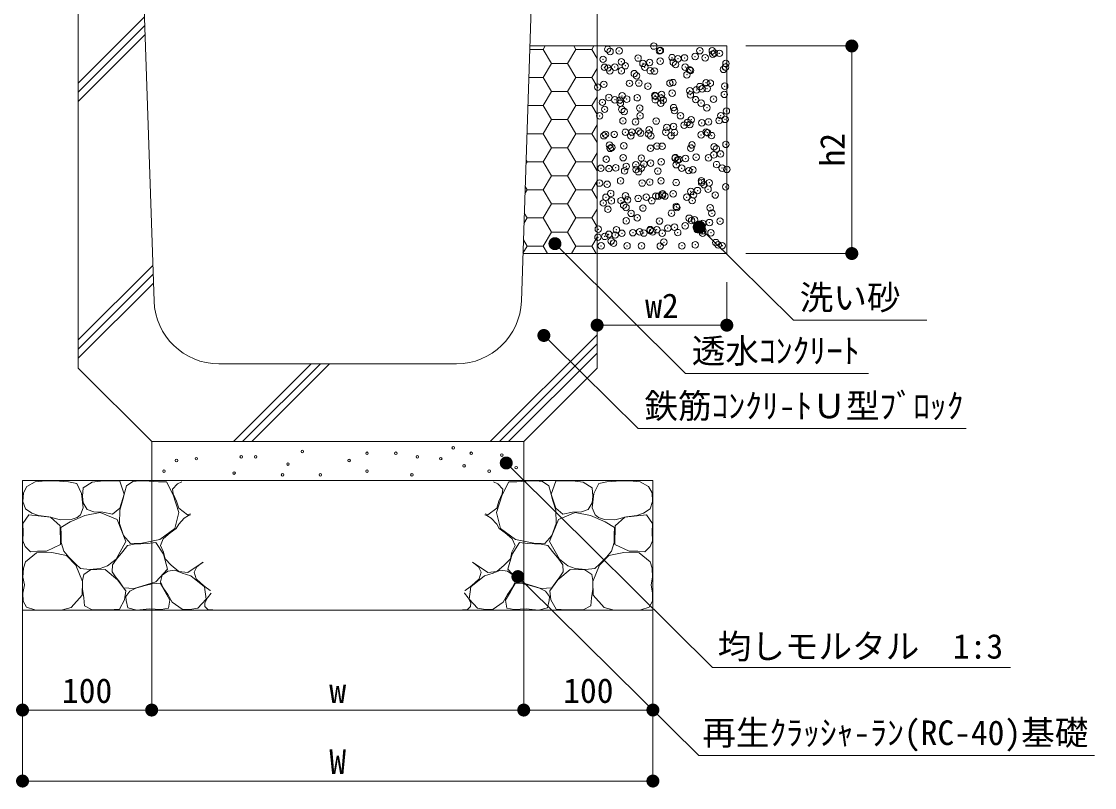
# Model space of a CAD drawing. Units: millimetres at full size, sheet at 1:10. Extents: x 121 to 2859, y 2322 to 4189.
# Drawn here: x 585 to 1412, y 3201 to 3791 of the extents above; entities that cross this region are included whole.
import ezdxf
from ezdxf.enums import TextEntityAlignment as Align

# ---------------------------------------------------------------- set-up
doc = ezdxf.new("R2010")
doc.units = ezdxf.units.MM
doc.header["$LTSCALE"] = 10
doc.header["$PDMODE"] = 32
doc.header["$PDSIZE"] = 5
doc.linetypes.add('USER1', pattern=[50, 37.5, -12.5])
for name, color, linetype, lineweight in [('ハッチ', 4, 'Continuous', 13), ('寸法', 1, 'Continuous', 13), ('本体', 7, 'Continuous', 13)]:
    doc.layers.add(name, color=color, linetype=linetype, lineweight=lineweight)
doc.styles.add('ＭＳ ゴシック', font='')
doc.styles.get('ＭＳ ゴシック').set_extended_font_data('MS Gothic')

# ---------------------------------------------------------------- blocks, each defined once
blk = doc.blocks.new('filled_dot')
at = {"color": 0, "linetype": 'Continuous', "lineweight": -2, "const_width": 1.25}
blk.add_lwpolyline([(-0.625, 0, 1), (0.625, 0, 1)], format="xyb", close=True, dxfattribs=at)

msp = doc.modelspace()

# ---------------------------------------------------------------- linework, layer by layer
at = {"layer": 'ハッチ'}
for p, q in [((628.97, 3743.83), (680.05, 3794.91)), ((628.97, 3736.76), (680.28, 3788.07)), ((977.05, 3769.73), (987.5, 3769.73)), ((987.5, 3769.73), (989.04, 3772.41)), ((993.75, 3758.91), (987.5, 3769.73)), ((1006.25, 3758.91), (1012.5, 3769.73)), ((1012.5, 3769.73), (1010.96, 3772.41)), ((1012.5, 3769.73), (1025, 3769.73)), ((1025, 3769.73), (1026.54, 3772.41)), ((1028.97, 3762.86), (1025, 3769.73)), ((987.5, 3748.08), (993.75, 3758.91)), ((993.75, 3758.91), (1006.25, 3758.91)), ((1012.5, 3748.08), (1006.25, 3758.91)), ((976.33, 3748.08), (987.5, 3748.08)), ((993.75, 3737.26), (987.5, 3748.08)), ((1006.25, 3737.26), (1012.5, 3748.08)), ((1012.5, 3748.08), (1025, 3748.08)), ((1025, 3748.08), (1028.97, 3754.96)), ((1028.97, 3741.21), (1025, 3748.08)), ((987.5, 3726.43), (993.75, 3737.26)), ((993.75, 3737.26), (1006.25, 3737.26)), ((1012.5, 3726.43), (1006.25, 3737.26)), ((1025, 3726.43), (1028.97, 3733.31)), ((975.61, 3726.43), (987.5, 3726.43)), ((993.75, 3715.61), (987.5, 3726.43)), ((1006.25, 3715.61), (1012.5, 3726.43)), ((1012.5, 3726.43), (1025, 3726.43)), ((1028.97, 3719.56), (1025, 3726.43)), ((987.5, 3704.78), (993.75, 3715.61)), ((993.75, 3715.61), (1006.25, 3715.61)), ((1012.5, 3704.78), (1006.25, 3715.61)), ((1025, 3704.78), (1028.97, 3711.66)), ((974.88, 3704.57), (975, 3704.78)), ((975, 3704.78), (974.89, 3704.97)), ((975, 3704.78), (987.5, 3704.78)), ((993.75, 3693.96), (987.5, 3704.78)), ((1006.25, 3693.96), (1012.5, 3704.78)), ((1012.5, 3704.78), (1025, 3704.78)), ((1028.97, 3697.9), (1025, 3704.78)), ((987.5, 3683.13), (993.75, 3693.96)), ((993.75, 3693.96), (1006.25, 3693.96)), ((1012.5, 3683.13), (1006.25, 3693.96)), ((1025, 3683.13), (1028.97, 3690.01)), ((974.11, 3681.59), (975, 3683.13)), ((975, 3683.13), (974.21, 3684.5)), ((975, 3683.13), (987.5, 3683.13)), ((993.75, 3672.31), (987.5, 3683.13)), ((1006.25, 3672.31), (1012.5, 3683.13)), ((1012.5, 3683.13), (1025, 3683.13)), ((1028.97, 3676.25), (1025, 3683.13)), ((987.5, 3661.48), (993.75, 3672.31)), ((993.75, 3672.31), (1006.25, 3672.31)), ((1012.5, 3661.48), (1006.25, 3672.31)), ((1025, 3661.48), (1028.97, 3668.36)), ((973.34, 3658.61), (975, 3661.48)), ((975, 3661.48), (973.53, 3664.04)), ((975, 3661.48), (987.5, 3661.48)), ((993.75, 3650.66), (987.5, 3661.48)), ((1006.25, 3650.66), (1012.5, 3661.48)), ((1012.5, 3661.48), (1025, 3661.48)), ((1028.97, 3654.6), (1025, 3661.48)), ((987.5, 3639.83), (993.75, 3650.66)), ((993.75, 3650.66), (1006.25, 3650.66)), ((1012.5, 3639.83), (1006.25, 3650.66)), ((975, 3639.83), (972.84, 3643.57)), ((1025, 3639.83), (1028.97, 3646.71)), ((972.58, 3635.64), (975, 3639.83)), ((975, 3639.83), (987.5, 3639.83)), ((993.75, 3629.01), (987.5, 3639.83)), ((1006.25, 3629.01), (1012.5, 3639.83)), ((1012.5, 3639.83), (1025, 3639.83)), ((1028.97, 3632.95), (1025, 3639.83)), ((987.5, 3618.18), (993.75, 3629.01)), ((993.75, 3629.01), (1006.25, 3629.01)), ((1012.5, 3618.18), (1006.25, 3629.01)), ((1025, 3618.18), (1028.97, 3625.06)), ((971.81, 3612.66), (975, 3618.18)), ((975, 3618.18), (972.16, 3623.1)), ((975, 3618.18), (987.5, 3618.18)), ((990.83, 3612.41), (987.5, 3618.18)), ((1009.17, 3612.41), (1012.5, 3618.18)), ((1012.5, 3618.18), (1025, 3618.18)), ((1028.33, 3612.41), (1025, 3618.18)), ((628.97, 3545.84), (686.44, 3603.31)), ((628.97, 3538.77), (686.67, 3596.47)), ((946.52, 3467.41), (1028.97, 3549.86)), ((953.59, 3467.41), (1028.97, 3542.79)), ((748.53, 3467.41), (808.53, 3527.41)), ((755.6, 3467.41), (815.6, 3527.41)), ((969.64, 3364.74), (970.49, 3360.53))]:
    msp.add_line(p, q, dxfattribs=at)
at = {"layer": 'ハッチ', "linetype": 'USER1'}
for p, q in [((628.97, 3729.69), (680.51, 3781.23)), ((628.97, 3531.7), (686.9, 3589.62)), ((960.66, 3467.41), (1028.97, 3535.72)), ((762.67, 3467.41), (822.67, 3527.41))]:
    msp.add_line(p, q, dxfattribs=at)
at = {"layer": 'ハッチ'}
for points in [[(627.97, 3409.08), (623.4, 3407.34), (615.35, 3407.12), (606.22, 3409.51), (598.39, 3410.6), (593.17, 3412.34), (588.17, 3415.6), (586.27, 3421.27), (586.6, 3427.91), (589.26, 3432.76), (595.78, 3436.46), (603.83, 3437.11), (610.76, 3437.12), (621.44, 3436.46), (627.75, 3435.15), (631.45, 3427.33), (632.75, 3416.47), (630.58, 3411.03)], [(647.99, 3413.11), (640.9, 3413.36), (635.84, 3415.13), (632.8, 3420.19), (632.3, 3425.5), (632.8, 3431.82), (639.64, 3436.12), (645.96, 3436.88), (652.91, 3437.2), (660.9, 3436.88), (664.44, 3427.02), (660.9, 3416.14), (655.33, 3411.59)], [(663.93, 3395.15), (660.64, 3404.25), (660.9, 3414.62), (663.17, 3421.7), (664.95, 3428.79), (666.21, 3433.34), (671.02, 3436.63), (676.53, 3437.25), (683.68, 3436.88), (690.76, 3436.37), (697.09, 3436.37), (702.15, 3426.51), (706.46, 3412.85), (703.42, 3400.46), (691.78, 3392.11), (677.85, 3389.08), (669.25, 3388.83)], [(994.01, 3395.15), (997.3, 3404.25), (997.05, 3414.62), (994.77, 3421.7), (993, 3428.79), (991.73, 3433.34), (986.92, 3436.63), (981.41, 3437.25), (974.27, 3436.88), (967.18, 3436.37), (960.85, 3436.37), (955.79, 3426.51), (951.49, 3412.85), (954.52, 3400.46), (966.17, 3392.11), (980.09, 3389.08), (988.69, 3388.83)], [(1009.95, 3413.11), (1017.04, 3413.36), (1022.1, 3415.13), (1025.14, 3420.19), (1025.65, 3425.5), (1025.14, 3431.82), (1018.31, 3436.12), (1011.98, 3436.88), (1005.03, 3437.2), (997.05, 3436.88), (993.5, 3427.02), (997.05, 3416.14), (1002.61, 3411.59)], [(1029.97, 3409.08), (1034.54, 3407.34), (1042.59, 3407.12), (1051.72, 3409.51), (1059.55, 3410.6), (1064.77, 3412.34), (1069.77, 3415.6), (1071.67, 3421.27), (1071.34, 3427.91), (1068.68, 3432.76), (1062.16, 3436.46), (1054.11, 3437.11), (1047.18, 3437.12), (1036.5, 3436.46), (1030.19, 3435.15), (1026.5, 3427.33), (1025.19, 3416.47), (1027.37, 3411.03)], [(597.49, 3383.08), (592.17, 3382.46), (588.1, 3386.52), (586.27, 3391), (586.54, 3397.65), (586.32, 3404.34), (590.92, 3410.89), (607.49, 3409.33), (615, 3402.46), (615.31, 3388.08), (604.37, 3383.08)], [(645.89, 3369.71), (637.85, 3368.82), (630.7, 3369.71), (626.83, 3373.28), (621.77, 3378.34), (617.9, 3383.1), (615.82, 3389.65), (615.82, 3396.19), (615.52, 3401.25), (622.66, 3405.71), (633.98, 3410.47), (645.89, 3412.85), (658.87, 3407.29), (665.71, 3390.34), (658.1, 3376.85), (651.55, 3371.8)], [(1012.05, 3369.71), (1020.09, 3368.82), (1027.24, 3369.71), (1031.11, 3373.28), (1036.17, 3378.34), (1040.04, 3383.1), (1042.13, 3389.65), (1042.13, 3396.19), (1042.42, 3401.25), (1035.28, 3405.71), (1023.96, 3410.47), (1012.05, 3412.85), (999.07, 3407.29), (992.24, 3390.34), (999.85, 3376.85), (1006.4, 3371.8)], [(1060.46, 3383.08), (1065.77, 3382.46), (1069.84, 3386.52), (1071.67, 3391), (1071.4, 3397.65), (1071.62, 3404.34), (1067.02, 3410.89), (1050.45, 3409.33), (1042.94, 3402.46), (1042.63, 3388.08), (1053.58, 3383.08)], [(660.14, 3360.25), (657.61, 3363.28), (655.07, 3367.08), (655.33, 3372.39), (658.37, 3376.94), (663.43, 3382.76), (666.97, 3387.31), (672.03, 3388.32), (682.41, 3388.83), (688.74, 3389.58), (694.56, 3380.73), (697.85, 3369.1), (688.74, 3359.49), (672.03, 3354.18), (663.93, 3354.68)], [(997.81, 3360.25), (1000.34, 3363.28), (1002.87, 3367.08), (1002.61, 3372.39), (999.58, 3376.94), (994.51, 3382.76), (990.97, 3387.31), (985.91, 3388.32), (975.53, 3388.83), (969.2, 3389.58), (963.38, 3380.73), (960.09, 3369.1), (969.2, 3359.49), (985.91, 3354.18), (994.01, 3354.68)], [(595.37, 3337.77), (588.94, 3339.83), (586.36, 3344.46), (586.25, 3350.67), (587.39, 3357.07), (586.18, 3362.84), (586.63, 3369.96), (588.17, 3374.82), (596.66, 3381.77), (608.51, 3382.02), (619.83, 3379.71), (627.04, 3372.25), (632.19, 3359.64), (631.93, 3349.09), (623.44, 3339.57), (616.74, 3337.77), (606.7, 3337.52)], [(1062.57, 3337.77), (1069, 3339.83), (1071.58, 3344.46), (1071.7, 3350.67), (1070.55, 3357.07), (1071.77, 3362.84), (1071.32, 3369.96), (1069.78, 3374.82), (1061.28, 3381.77), (1049.44, 3382.02), (1038.11, 3379.71), (1030.9, 3372.25), (1025.75, 3359.64), (1026.01, 3349.09), (1034.5, 3339.57), (1041.2, 3337.77), (1051.24, 3337.52)], [(633.35, 3346.99), (632.18, 3353.75), (632.18, 3360.28), (633.11, 3364.94), (638.48, 3368.67), (649.68, 3368.91), (659.25, 3360.98), (665.55, 3352.35), (664.62, 3345.59), (660.65, 3338.36), (652.48, 3337.66), (639.65, 3337.89), (633.81, 3340.93)], [(698.01, 3349.67), (694.42, 3354.69), (692.27, 3359.46), (693.7, 3364.48), (698.01, 3367.59), (703.51, 3368.31), (709.01, 3365.92), (715.71, 3364.01), (726.23, 3355.4), (727.67, 3346.08), (721.21, 3339.15), (714.99, 3337.96), (709.01, 3338.19), (701.36, 3343.69)], [(959.93, 3349.67), (963.52, 3354.69), (965.67, 3359.46), (964.24, 3364.48), (959.93, 3367.59), (954.43, 3368.31), (948.93, 3365.92), (942.24, 3364.01), (931.71, 3355.4), (930.28, 3346.08), (936.73, 3339.15), (942.95, 3337.96), (948.93, 3338.19), (956.59, 3343.69)], [(1024.6, 3346.99), (1025.76, 3353.75), (1025.76, 3360.28), (1024.83, 3364.94), (1019.46, 3368.67), (1008.26, 3368.91), (998.69, 3360.98), (992.39, 3352.35), (993.33, 3345.59), (997.29, 3338.36), (1005.46, 3337.66), (1018.29, 3337.89), (1024.13, 3340.93)], [(665.93, 3344.88), (665.69, 3347.99), (668.8, 3352.29), (673.35, 3354.44), (679.57, 3356.35), (686.02, 3357.79), (692, 3358.26), (695.83, 3351.57), (699.66, 3345.12), (698.46, 3339.14), (692.96, 3337.95), (683.63, 3338.43), (674.07, 3337.47), (667.13, 3339.38)], [(992.01, 3344.88), (992.25, 3347.99), (989.14, 3352.29), (984.59, 3354.44), (978.38, 3356.35), (971.92, 3357.79), (965.94, 3358.26), (962.11, 3351.57), (958.29, 3345.12), (959.48, 3339.14), (964.98, 3337.95), (974.31, 3338.43), (983.88, 3337.47), (990.81, 3339.38)]]:
    msp.add_lwpolyline(points, close=True, dxfattribs=at)
for points in [[(704.68, 3421.6), (702.05, 3427.1), (701.57, 3430.92), (705.4, 3434.98), (708.91, 3436.48)], [(953.26, 3421.6), (955.89, 3427.1), (956.37, 3430.92), (952.54, 3434.98), (949.04, 3436.48)], [(715.42, 3411.66), (713.29, 3411.09), (706.36, 3416.1), (704.68, 3421.6)], [(942.53, 3411.66), (944.65, 3411.09), (951.59, 3416.1), (953.26, 3421.6)], [(700.64, 3372.13), (695.86, 3377.15), (694.66, 3382.17), (692.27, 3387.43), (694.42, 3392.45), (699.92, 3397.23), (704.47, 3400.57), (706.38, 3403.92), (710.68, 3408.46), (714.03, 3410.61), (715.57, 3411.08)], [(957.3, 3372.13), (962.09, 3377.15), (963.28, 3382.17), (965.67, 3387.43), (963.52, 3392.45), (958.02, 3397.23), (953.48, 3400.57), (951.56, 3403.92), (947.26, 3408.46), (943.91, 3410.61), (942.38, 3411.08)], [(725.12, 3374.64), (713.31, 3366.63), (706.38, 3367.35), (700.64, 3372.13)], [(726.73, 3355.55), (723.47, 3358.22), (719.91, 3361.63), (718.42, 3366.82), (720.35, 3370.82), (723.91, 3373.63), (725.16, 3374.52)], [(931.21, 3355.55), (934.47, 3358.22), (938.03, 3361.63), (939.52, 3366.82), (937.59, 3370.82), (934.03, 3373.63), (932.79, 3374.52)], [(932.82, 3374.64), (944.63, 3366.63), (951.56, 3367.35), (957.3, 3372.13)], [(732.67, 3337.76), (729.1, 3337.76), (726.58, 3340.28), (726.43, 3343.25), (728.51, 3347.1), (731.33, 3350.66), (731.4, 3350.71)], [(730.87, 3352.73), (730.59, 3352.73), (726.73, 3355.55)], [(925.28, 3337.76), (928.84, 3337.76), (931.36, 3340.28), (931.51, 3343.25), (929.43, 3347.1), (926.61, 3350.66), (926.54, 3350.71)], [(927.07, 3352.73), (927.35, 3352.73), (931.21, 3355.55)]]:
    msp.add_lwpolyline(points, dxfattribs=at)
for centre in [(801.71, 3459.84), (851.58, 3458.46), (873.75, 3458.46), (918.07, 3462.61), (931.93, 3458.46), (704.74, 3452.92), (719.98, 3454.3), (754.61, 3455.69), (765.69, 3455.69), (790.63, 3450.15), (837.73, 3452.92), (890.37, 3455.69), (908.38, 3454.3), (955.48, 3457.07), (695.04, 3444.61), (749.07, 3443.22), (786.47, 3441.84), (815.56, 3441.84), (851.58, 3444.61), (886.21, 3441.84), (926.39, 3448.76), (945.78, 3444.61), (966.56, 3447.38)]:
    msp.add_circle(centre, 1, dxfattribs=at)
for p in [(1072.6, 3772.34), (1033.53, 3762.12), (1037.11, 3769.86), (1038.96, 3768.17), (1045.91, 3768.65), (1060.54, 3763.09), (1077.06, 3768.71), (1077.72, 3768.98), (1086.71, 3763.43), (1091.2, 3762.51), (1096.41, 3763.2), (1104.54, 3764.27), (1108.2, 3768.77), (1112.3, 3763.3), (1117.73, 3768.63), (1118.12, 3766.06), (1119.57, 3766.94), (1123.32, 3766.74), (1034.59, 3755.97), (1037.36, 3755.43), (1042.57, 3756.11), (1047.66, 3760.2), (1050.7, 3757.18), (1064.28, 3758.97), (1065.73, 3756.03), (1069.49, 3759.65), (1077.62, 3760.72), (1087.67, 3759.86), (1089.51, 3758.17), (1096.88, 3756.08), (1100.24, 3754.05), (1126.41, 3754.38), (1128.02, 3756.14), (1128.27, 3758.97), (1038.81, 3753.29), (1047.65, 3753.2), (1057.61, 3751.08), (1059.45, 3749.39), (1069.95, 3753.34), (1073.23, 3753.08), (1098.21, 3750.2), (1101.09, 3753.4), (1029.39, 3740.61), (1034.16, 3742.85), (1053.99, 3743.61), (1061.17, 3743.82), (1068.15, 3741.42), (1085.13, 3743.67), (1087.34, 3744.16), (1100.42, 3737.84), (1105.63, 3738.52), (1108.17, 3741.08), (1110.01, 3739.39), (1112.93, 3744.03), (1113.76, 3739.59), (1116.27, 3743.73), (1127.34, 3741.38), (1033, 3728.96), (1038.09, 3732.64), (1042.67, 3730.93), (1046.58, 3730.75), (1048.28, 3733.93), (1051.79, 3731.43), (1059.92, 3732.5), (1073.5, 3734.29), (1073.81, 3730.99), (1073.86, 3733.81), (1078.11, 3732.3), (1078.71, 3734.98), (1079.95, 3730.61), (1086.84, 3736.05), (1100.87, 3734.78), (1104.95, 3731.04), (1118.71, 3731.41), (1127.04, 3735.12), (1034.79, 3723.58), (1046.89, 3728.24), (1048.04, 3723.52), (1049.89, 3721.83), (1061.8, 3724.55), (1078.03, 3728.3), (1087.97, 3724.89), (1088.65, 3722.64), (1109.17, 3728.36), (1113.56, 3724.77), (1128.66, 3722.29), (1030.93, 3718.52), (1048.91, 3714.66), (1058.59, 3713.86), (1062.07, 3718.57), (1074.49, 3714.54), (1093.21, 3718.63), (1098.6, 3713.52), (1101.5, 3715.51), (1109.64, 3713.16), (1114.85, 3713.84), (1122.98, 3714.91), (1124.35, 3718.69), (1127.67, 3715.85), (1035.42, 3704.31), (1042.22, 3704.28), (1050.74, 3705.89), (1055.8, 3706.07), (1061.01, 3706.76), (1062.43, 3705.29), (1068.54, 3704.74), (1069.14, 3707.83), (1081.89, 3705.95), (1082.72, 3709.61), (1087.93, 3710.3), (1088.6, 3705.62), (1096.06, 3711.37), (1100.44, 3711.83), (1113.03, 3706), (1114.19, 3705.5), (1034.09, 3703.21), (1038.48, 3695.96), (1054.96, 3703.2), (1070.38, 3703.05), (1086.1, 3703.26), (1102.13, 3696.24), (1109.14, 3703.86), (1117.24, 3703.32), (1128.3, 3696.58), (1039, 3693.48), (1040.32, 3694.27), (1049.54, 3695.39), (1070.14, 3693.53), (1075.12, 3695.27), (1079.08, 3695.08), (1101.28, 3693.59), (1118.86, 3688.48), (1119.1, 3694.74), (1120.94, 3693.05), (1124.07, 3689.17), (1036.05, 3685.05), (1049.02, 3686.3), (1051.44, 3679.6), (1058.82, 3680.85), (1063.06, 3686.02), (1065.02, 3681.39), (1070.23, 3682.08), (1078.36, 3683.15), (1089.04, 3685.96), (1089.23, 3686.35), (1089.96, 3680.91), (1090.88, 3684.27), (1091.94, 3684.94), (1097.15, 3685.62), (1105.28, 3686.69), (1114.82, 3686.23), (1121.1, 3680.96), (1031.9, 3678.11), (1038.11, 3677.85), (1043.31, 3678.53), (1050.17, 3676.13), (1058.98, 3677.18), (1060.82, 3675.49), (1063.04, 3678.16), (1075.75, 3676), (1094.18, 3678.22), (1099.58, 3676.3), (1102.76, 3676.98), (1125.32, 3678.28), (1128.93, 3677.31), (1030.76, 3666.72), (1036.68, 3665.78), (1047.08, 3668.43), (1063.69, 3666.75), (1069.52, 3667.52), (1078.22, 3668.49), (1089.86, 3667.08), (1109.36, 3668.55), (1109.53, 3667.18), (1111.38, 3665.49), (1115.45, 3666.96), (1128.08, 3663.8), (1035.76, 3655.75), (1039.46, 3658.74), (1050.8, 3656.86), (1060.66, 3654.93), (1066.9, 3655.81), (1074.24, 3656.71), (1076.38, 3656.74), (1079.45, 3657.4), (1079.47, 3658.4), (1081.31, 3656.71), (1087.58, 3658.47), (1098.04, 3655.86), (1101.16, 3660.26), (1103.39, 3657.71), (1106.37, 3660.94), (1114.5, 3662.01), (1120.08, 3657.52), (1033.74, 3651.38), (1037.31, 3646.51), (1039.97, 3653.06), (1047.33, 3653.17), (1049.41, 3649.62), (1051.25, 3647.94), (1052.53, 3653.86), (1064.32, 3647.48), (1071.11, 3653.12), (1090.01, 3648.74), (1090.49, 3647.82), (1102.26, 3653.18), (1116.08, 3647.69), (1055.15, 3643.39), (1059.95, 3639.96), (1086.3, 3643.45), (1099.97, 3639.62), (1101.81, 3637.93), (1104.02, 3638.44), (1117.44, 3643.51), (1029.89, 3631.19), (1043.83, 3630.71), (1051.43, 3637.59), (1069.88, 3630.25), (1069.91, 3630.84), (1074.97, 3630.77), (1077.01, 3637.47), (1083.46, 3632.04), (1088.67, 3632.72), (1096.8, 3633.79), (1106.12, 3630.82), (1110.38, 3635.58), (1110.51, 3629.96), (1115.59, 3636.27), (1123.72, 3637.34), (1029.63, 3624.95), (1034.83, 3625.63), (1037.94, 3627.24), (1039.85, 3622.07), (1042.96, 3626.7), (1048.05, 3628.02), (1056.55, 3628.49), (1061.75, 3629.18), (1064.95, 3628.21), (1071.75, 3629.15), (1079.19, 3628.08), (1080.45, 3621.18), (1091.12, 3628.55), (1110.33, 3628.14), (1116.71, 3628.42), (1032.09, 3618.3), (1041.69, 3620.38), (1052.06, 3618.32), (1063.23, 3618.35), (1077.64, 3618.2), (1094.37, 3618.41), (1104.65, 3619.17), (1120.46, 3620.84), (1122.31, 3619.15), (1125.51, 3618.47)]:
    msp.add_point(p, dxfattribs=at)
at = {"layer": '寸法'}
for p, q in [((1143.62, 3772.41), (1225.34, 3772.41)), ((1225.34, 3772.41), (1225.34, 3612.41)), ((1143.62, 3612.41), (1225.34, 3612.41)), ((1028.97, 3590.29), (1028.97, 3557.19)), ((1128.97, 3590.29), (1128.97, 3557.19)), ((1028.97, 3557.19), (1128.97, 3557.19)), ((585.97, 3437.41), (585.97, 3260.53)), ((685.54, 3437.41), (685.54, 3260.53)), ((972.4, 3437.41), (972.4, 3260.53)), ((1071.97, 3437.41), (1071.97, 3260.53)), ((585.97, 3319.3), (585.97, 3205.81)), ((1071.97, 3319.3), (1071.97, 3205.81)), ((685.54, 3317.27), (685.54, 3260.53)), ((972.4, 3317.27), (972.4, 3260.53)), ((585.97, 3260.53), (685.54, 3260.53)), ((685.54, 3260.53), (972.4, 3260.53)), ((1071.97, 3260.53), (972.4, 3260.53)), ((585.97, 3205.81), (1071.97, 3205.81))]:
    msp.add_line(p, q, dxfattribs=at)
for points in [[(1107.68, 3632.86), (1114.79, 3625.83), (1180.32, 3561.05), (1283.07, 3561.05)], [(996.46, 3620.02), (1003.55, 3612.96), (1097.07, 3519.9), (1238.16, 3519.9)], [(987.92, 3549.27), (995.03, 3542.24), (1060.56, 3477.46), (1313.42, 3477.46)], [(958.92, 3450.97), (966.02, 3443.93), (1117.89, 3293.41), (1347.62, 3293.41)], [(967.89, 3363.39), (975, 3356.36), (1107.44, 3225.55), (1412.47, 3225.55)]]:
    msp.add_lwpolyline(points, dxfattribs=at)
at = {"layer": '本体'}
for p, q in [((628.97, 3523.98), (628.97, 3827.41)), ((687.36, 3575.74), (678.97, 3827.41)), ((970.58, 3575.74), (978.97, 3827.41)), ((1028.97, 3523.98), (1028.97, 3827.41)), ((1028.97, 3772.41), (977.14, 3772.41)), ((1028.97, 3772.41), (1128.97, 3772.41)), ((1128.97, 3612.41), (1128.97, 3772.41)), ((1028.97, 3612.41), (971.8, 3612.41)), ((1028.97, 3612.41), (1128.97, 3612.41)), ((920.61, 3527.41), (737.33, 3527.41)), ((628.97, 3523.98), (685.54, 3467.41)), ((1028.97, 3523.98), (972.4, 3467.41)), ((972.4, 3467.41), (685.54, 3467.41)), ((685.54, 3467.41), (685.54, 3437.41)), ((972.4, 3467.41), (972.4, 3437.41)), ((1071.97, 3437.41), (585.97, 3437.41)), ((585.97, 3437.41), (585.97, 3337.41)), ((1071.97, 3437.41), (1071.97, 3337.41)), ((1071.97, 3337.41), (585.97, 3337.41))]:
    msp.add_line(p, q, dxfattribs=at)
for centre, start, end in [((737.33, 3577.41), 181.90917, 270), ((920.61, 3577.41), 270, 358.09082)]:
    msp.add_arc(centre, 50, start, end, dxfattribs=at)

# ---------------------------------------------------------------- block references
at = {"layer": '寸法', "xscale": 4, "yscale": 4}
for p, rotation in [((1225.34, 3772.41), 270), ((1107.68, 3632.86), 315.3), ((996.46, 3620.02), 315.1), ((1225.34, 3612.41), 90), ((1128.97, 3557.19), 180), ((987.92, 3549.27), 315.3), ((958.92, 3450.97), 315.3), ((967.89, 3363.39), 315.4), ((685.54, 3260.53), 180), ((972.4, 3260.53), 180), ((1071.97, 3260.53), 180), ((1071.97, 3205.81), 180)]:
    msp.add_blockref('filled_dot', p, dxfattribs=dict(at, rotation=rotation))
for p in [(1028.97, 3557.19), (585.97, 3260.53), (685.54, 3260.53), (972.4, 3260.53), (585.97, 3205.81)]:
    msp.add_blockref('filled_dot', p, dxfattribs=at)

# ---------------------------------------------------------------- texts
at = {"layer": '寸法', "style": 'ＭＳ ゴシック'}
msp.add_text('h2', height=18.99, rotation=90, dxfattribs=at).set_placement((1210.34, 3692.41), align=Align.MIDDLE_CENTER)
at = {"layer": '寸法', "color": 3, "style": 'ＭＳ ゴシック'}
for s, p in [('洗い砂', (1185.17, 3563.39)), ('透水ｺﾝｸﾘｰﾄ', (1101.92, 3522.24)), ('鉄筋ｺﾝｸﾘ-ﾄＵ型ﾌﾞﾛｯｸ', (1065.4, 3479.79)), ('均しモルタル\u30001:3', (1121.96, 3294.46)), ('再生ｸﾗｯｼｬ-ﾗﾝ(RC-40)基礎', (1110.09, 3227.87))]:
    msp.add_text(s, height=18.99, dxfattribs=at).set_placement(p, align=Align.BOTTOM_LEFT)
at = {"layer": '寸法', "style": 'ＭＳ ゴシック'}
for s, p in [('w2', (1078.97, 3572.19)), ('100', (635.76, 3275.53)), ('100', (1022.19, 3275.53)), ('w', (828.97, 3275.53)), ('W', (828.97, 3220.81))]:
    msp.add_text(s, height=18.99, dxfattribs=at).set_placement(p, align=Align.MIDDLE_CENTER)

doc.saveas('drawing.dxf')
